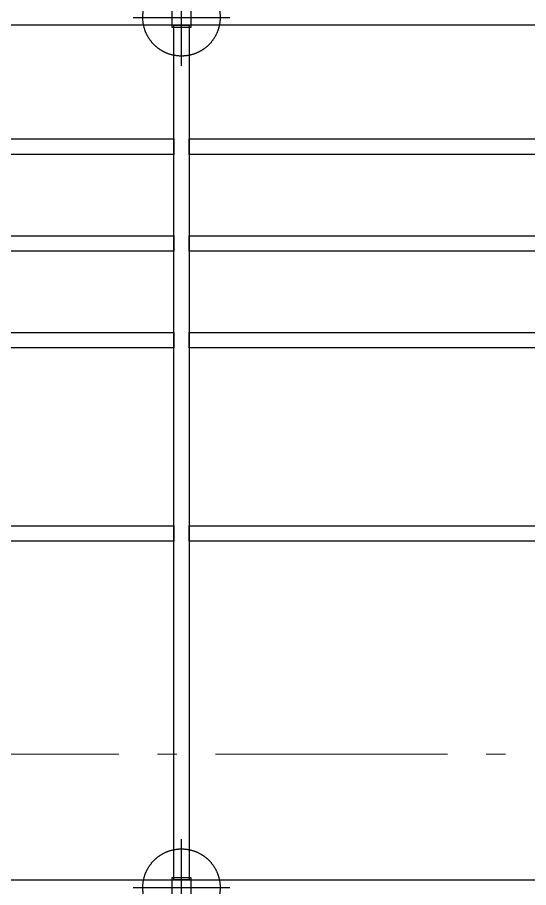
# Model space of a CAD drawing. Header units: millimetres. Extents: x -187347 to 135007, y -6415 to 292048.
# Drawn here: x -48216 to -45571, y 85366 to 89866 of the extents above; entities that cross this region are included whole.
import ezdxf

# ---------------------------------------------------------------- set-up
doc = ezdxf.new("R2010")
doc.units = ezdxf.units.MM
doc.header["$LTSCALE"] = 100
doc.linetypes.add('HIDDEN', pattern=[9.525, 6.35, -3.175])
doc.linetypes.add('Z_LINE-CNTR', pattern=[17, 12, -2, 1, -2])
doc.layers.get('0').update_dxf_attribs({"lineweight": 18})
doc.layers.add('S-GRID', color=7, linetype='Continuous', lineweight=5)
doc.layers.add('STEEL', color=5, linetype='Continuous')

# ---------------------------------------------------------------- blocks, each defined once
blk = doc.blocks.new('chilling_column100')
at = {"color": 4, "linetype": 'HIDDEN', "ltscale": 20}
for p, q in [((0, -250), (0, 250)), ((-250, 0), (250, 0))]:
    blk.add_line(p, q, dxfattribs=at)
at = {"color": 1, "linetype": 'Continuous', "ltscale": 20}
for p, q in [((50, 50), (-50, 50)), ((-50, 50), (-50, -50)), ((50, -50), (50, 50)), ((-50, -50), (50, -50))]:
    blk.add_line(p, q, dxfattribs=at)
at = {"color": 4, "linetype": 'HIDDEN', "ltscale": 20}
blk.add_circle((0, 0), 200, dxfattribs=at)
blk = doc.blocks.new('steel weighing')
at = {"layer": 'STEEL', "color": 7, "linetype": 'ByBlock', "ltscale": 20, "elevation": 1.7}
for points in [[(848791.8, 776351.5), (876631.8, 776351.5), (876631.8, 776271.5), (848791.8, 776271.5)], [(870301.8, 776271.5), (870381.8, 776271.5), (870381.8, 771851.5), (870301.8, 771851.5)], [(865131.8, 775682.7), (870301.8, 775682.7), (870301.8, 775602.7), (865131.8, 775602.7)], [(870381.8, 775682.7), (874619.5, 775682.7), (874619.5, 775602.7), (870381.8, 775602.7)], [(865131.8, 775182.7), (870301.8, 775182.7), (870301.8, 775102.7), (865131.8, 775102.7)], [(870381.8, 775182.7), (874619.5, 775182.7), (874619.5, 775102.7), (870381.8, 775102.7)], [(865131.8, 774682.8), (870301.8, 774682.8), (870301.8, 774602.8), (865131.8, 774602.8)], [(870381.8, 774682.8), (874619.5, 774682.8), (874619.5, 774602.8), (870381.8, 774602.8)], [(865131.8, 773682.8), (870301.8, 773682.8), (870301.8, 773602.8), (865131.8, 773602.8)], [(870381.8, 773682.8), (874619.5, 773682.8), (874619.5, 773602.8), (870381.8, 773602.8)], [(848791.8, 771851.5), (876631.8, 771851.5), (876631.8, 771771.5), (848791.8, 771771.5)]]:
    blk.add_lwpolyline(points, close=True, dxfattribs=at)
at = {"layer": 'STEEL', "color": 7, "linetype": 'ByBlock', "ltscale": 20}
for p in [(870341.8, 776311.5), (870341.8, 771811.5)]:
    blk.add_blockref('chilling_column100', p, dxfattribs=at)

msp = doc.modelspace()

# ---------------------------------------------------------------- linework, layer by layer
at = {"layer": 'S-GRID', "color": 152, "linetype": 'Z_LINE-CNTR'}
msp.add_line((-89691.4, 86055), (-18064, 86055), dxfattribs=at)

# ---------------------------------------------------------------- block references
at = {"layer": 'STEEL', "color": 6, "linetype": 'ByBlock'}
msp.add_blockref('steel weighing', (-917708.7, -686445.9, -1.7), dxfattribs=at)

doc.saveas('drawing.dxf')
